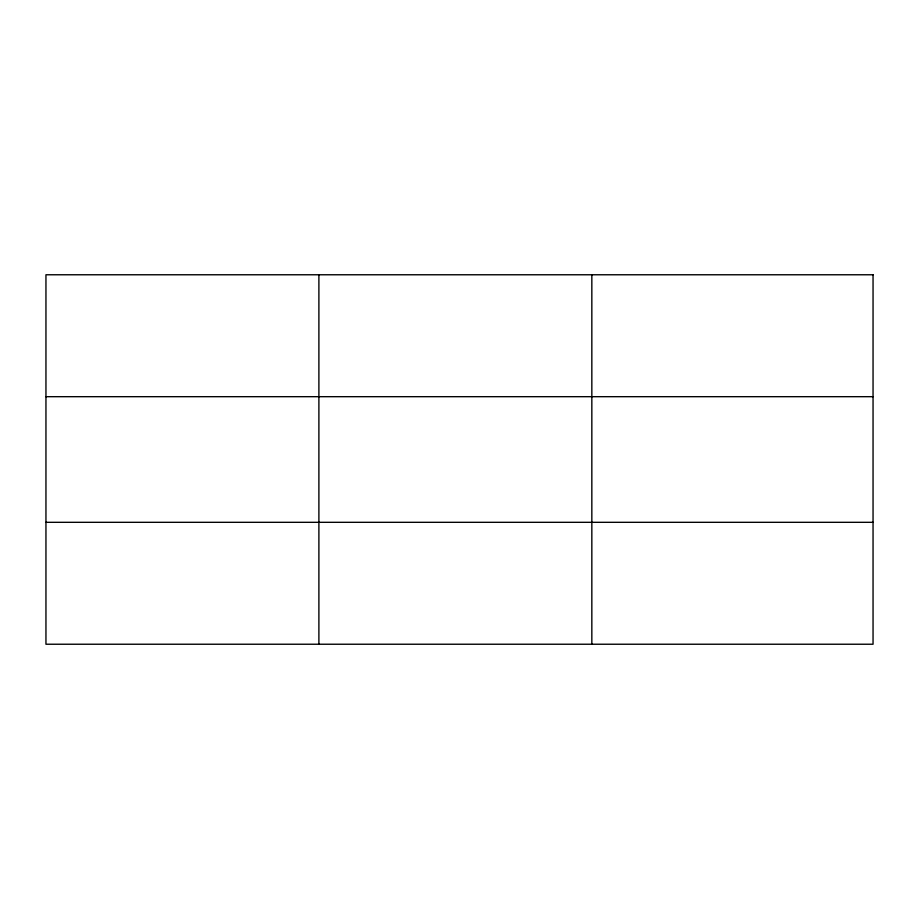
<?xml version="1.0" encoding="UTF-8"?>
<svg xmlns="http://www.w3.org/2000/svg" width="919" height="919" viewBox="0 0 919 919"><rect width="100%" height="100%" fill="white"/><g stroke="black" fill="none" stroke-linecap="round" stroke-linejoin="round"><path stroke-width="1.38" d="M318.893 274.77L318.893 644.23M591.836 274.77L591.836 644.23M45.95 396.686L873.05 396.686M45.95 522.314L873.05 522.314M873.05 274.77L873.05 644.23L45.95 644.23L45.95 274.77L873.05 274.77"/></g></svg>
